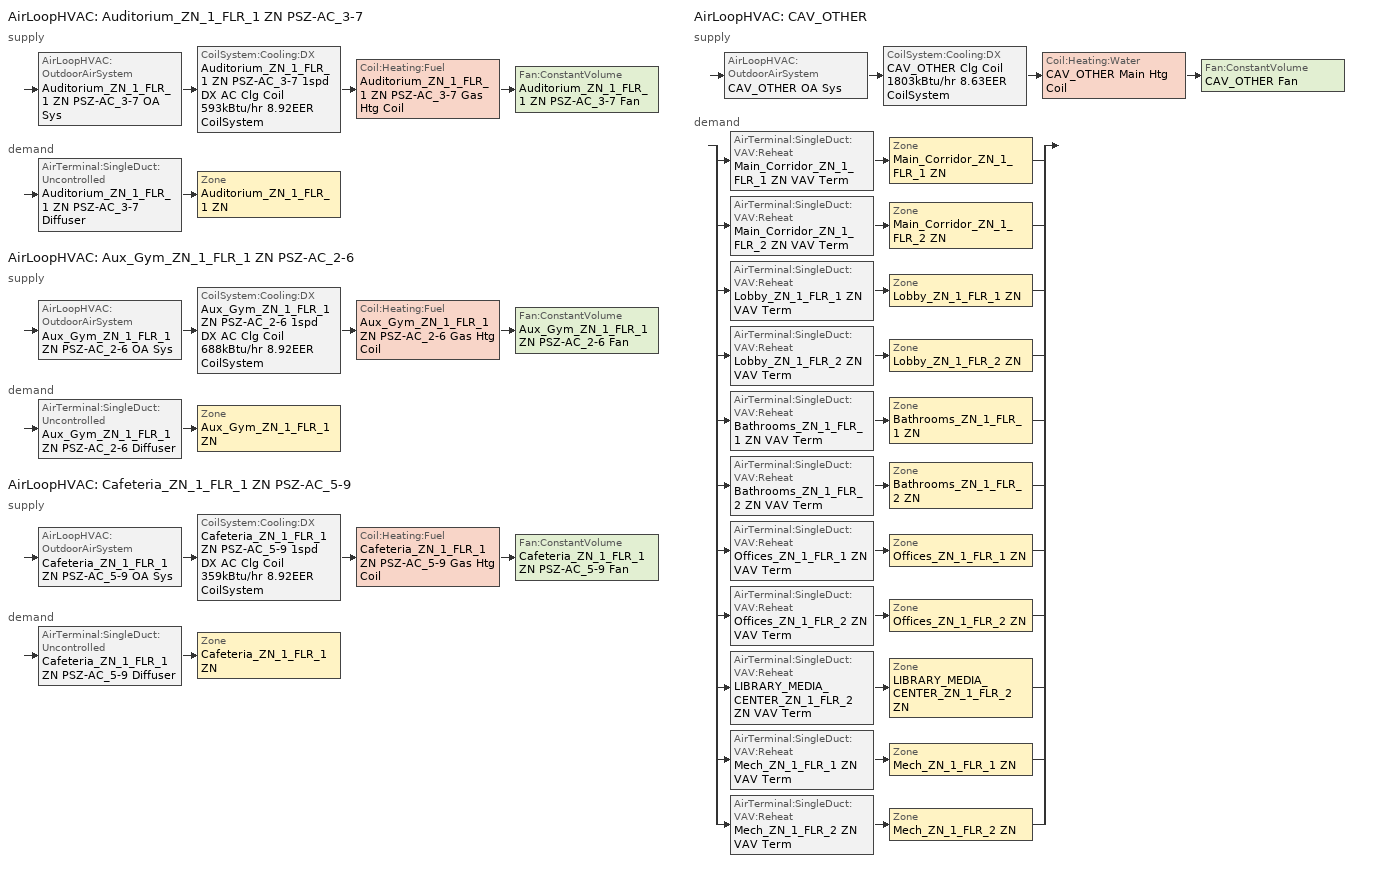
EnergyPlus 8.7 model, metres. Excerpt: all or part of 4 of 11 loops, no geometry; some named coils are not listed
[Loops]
AirLoopHVAC 'Auditorium_ZN_1_FLR_1 ZN PSZ-AC_3-7'
 supply: AirLoopHVAC:OutdoorAirSystem 'Auditorium_ZN_1_FLR_1 ZN PSZ-AC_3-7 OA Sys' > CoilSystem:Cooling:DX 'Auditorium_ZN_1_FLR_1 ZN PSZ-AC_3-7 1spd DX AC Clg Coil 593kBtu/hr 8.92EER CoilSystem' > Coil:Heating:Fuel 'Auditorium_ZN_1_FLR_1 ZN PSZ-AC_3-7 Gas Htg Coil' > Fan:ConstantVolume 'Auditorium_ZN_1_FLR_1 ZN PSZ-AC_3-7 Fan'
 demand: AirTerminal:SingleDuct:Uncontrolled 'Auditorium_ZN_1_FLR_1 ZN PSZ-AC_3-7 Diffuser' > Zone 'Auditorium_ZN_1_FLR_1 ZN'
AirLoopHVAC 'Aux_Gym_ZN_1_FLR_1 ZN PSZ-AC_2-6'
 supply: AirLoopHVAC:OutdoorAirSystem 'Aux_Gym_ZN_1_FLR_1 ZN PSZ-AC_2-6 OA Sys' > CoilSystem:Cooling:DX 'Aux_Gym_ZN_1_FLR_1 ZN PSZ-AC_2-6 1spd DX AC Clg Coil 688kBtu/hr 8.92EER CoilSystem' > Coil:Heating:Fuel 'Aux_Gym_ZN_1_FLR_1 ZN PSZ-AC_2-6 Gas Htg Coil' > Fan:ConstantVolume 'Aux_Gym_ZN_1_FLR_1 ZN PSZ-AC_2-6 Fan'
 demand: AirTerminal:SingleDuct:Uncontrolled 'Aux_Gym_ZN_1_FLR_1 ZN PSZ-AC_2-6 Diffuser' > Zone 'Aux_Gym_ZN_1_FLR_1 ZN'
AirLoopHVAC 'Cafeteria_ZN_1_FLR_1 ZN PSZ-AC_5-9'
 supply: AirLoopHVAC:OutdoorAirSystem 'Cafeteria_ZN_1_FLR_1 ZN PSZ-AC_5-9 OA Sys' > CoilSystem:Cooling:DX 'Cafeteria_ZN_1_FLR_1 ZN PSZ-AC_5-9 1spd DX AC Clg Coil 359kBtu/hr 8.92EER CoilSystem' > Coil:Heating:Fuel 'Cafeteria_ZN_1_FLR_1 ZN PSZ-AC_5-9 Gas Htg Coil' > Fan:ConstantVolume 'Cafeteria_ZN_1_FLR_1 ZN PSZ-AC_5-9 Fan'
 demand: AirTerminal:SingleDuct:Uncontrolled 'Cafeteria_ZN_1_FLR_1 ZN PSZ-AC_5-9 Diffuser' > Zone 'Cafeteria_ZN_1_FLR_1 ZN'
AirLoopHVAC 'CAV_OTHER'
 supply: AirLoopHVAC:OutdoorAirSystem 'CAV_OTHER OA Sys' > CoilSystem:Cooling:DX 'CAV_OTHER Clg Coil 1803kBtu/hr 8.63EER CoilSystem' > Coil:Heating:Water 'CAV_OTHER Main Htg Coil' > Fan:ConstantVolume 'CAV_OTHER Fan'
 demand: split
  | AirTerminal:SingleDuct:VAV:Reheat 'Main_Corridor_ZN_1_FLR_1 ZN VAV Term' > Zone 'Main_Corridor_ZN_1_FLR_1 ZN'
  | AirTerminal:SingleDuct:VAV:Reheat 'Main_Corridor_ZN_1_FLR_2 ZN VAV Term' > Zone 'Main_Corridor_ZN_1_FLR_2 ZN'
  | AirTerminal:SingleDuct:VAV:Reheat 'Lobby_ZN_1_FLR_1 ZN VAV Term' > Zone 'Lobby_ZN_1_FLR_1 ZN'
  | AirTerminal:SingleDuct:VAV:Reheat 'Lobby_ZN_1_FLR_2 ZN VAV Term' > Zone 'Lobby_ZN_1_FLR_2 ZN'
  | AirTerminal:SingleDuct:VAV:Reheat 'Bathrooms_ZN_1_FLR_1 ZN VAV Term' > Zone 'Bathrooms_ZN_1_FLR_1 ZN'
  | AirTerminal:SingleDuct:VAV:Reheat 'Bathrooms_ZN_1_FLR_2 ZN VAV Term' > Zone 'Bathrooms_ZN_1_FLR_2 ZN'
  | AirTerminal:SingleDuct:VAV:Reheat 'Offices_ZN_1_FLR_1 ZN VAV Term' > Zone 'Offices_ZN_1_FLR_1 ZN'
  | AirTerminal:SingleDuct:VAV:Reheat 'Offices_ZN_1_FLR_2 ZN VAV Term' > Zone 'Offices_ZN_1_FLR_2 ZN'
  | AirTerminal:SingleDuct:VAV:Reheat 'LIBRARY_MEDIA_CENTER_ZN_1_FLR_2 ZN VAV Term' > Zone 'LIBRARY_MEDIA_CENTER_ZN_1_FLR_2 ZN'
  | AirTerminal:SingleDuct:VAV:Reheat 'Mech_ZN_1_FLR_1 ZN VAV Term' > Zone 'Mech_ZN_1_FLR_1 ZN'
  | AirTerminal:SingleDuct:VAV:Reheat 'Mech_ZN_1_FLR_2 ZN VAV Term' > Zone 'Mech_ZN_1_FLR_2 ZN'
[ZoneControl:Thermostat] Control Object Type 1=ThermostatSetpoint:DualSetpoint
Name | Zone or ZoneList | Control Type Schedule | Control Name 1
Auditorium_ZN_1_FLR_1 ZN Thermostat | Auditorium_ZN_1_FLR_1 ZN | Auditorium_ZN_1_FLR_1 ZN Thermostat Schedule | SecondarySchool Auditorium Thermostat 1
Aux_Gym_ZN_1_FLR_1 ZN Thermostat | Aux_Gym_ZN_1_FLR_1 ZN | Aux_Gym_ZN_1_FLR_1 ZN Thermostat Schedule | SecondarySchool Gym - audience Thermostat 1
Bathrooms_ZN_1_FLR_1 ZN Thermostat | Bathrooms_ZN_1_FLR_1 ZN | Bathrooms_ZN_1_FLR_1 ZN Thermostat Schedule | SecondarySchool Restroom Thermostat 1
Bathrooms_ZN_1_FLR_2 ZN Thermostat | Bathrooms_ZN_1_FLR_2 ZN | Bathrooms_ZN_1_FLR_2 ZN Thermostat Schedule | SecondarySchool Restroom Thermostat 2
Cafeteria_ZN_1_FLR_1 ZN Thermostat | Cafeteria_ZN_1_FLR_1 ZN | Cafeteria_ZN_1_FLR_1 ZN Thermostat Schedule | SecondarySchool Cafeteria Thermostat 1
LIBRARY_MEDIA_CENTER_ZN_1_FLR_2 ZN Thermostat | LIBRARY_MEDIA_CENTER_ZN_1_FLR_2 ZN | LIBRARY_MEDIA_CENTER_ZN_1_FLR_2 ZN Thermostat Schedule | SecondarySchool Library Thermostat 1
Lobby_ZN_1_FLR_1 ZN Thermostat | Lobby_ZN_1_FLR_1 ZN | Lobby_ZN_1_FLR_1 ZN Thermostat Schedule | SecondarySchool Lobby Thermostat 2
Lobby_ZN_1_FLR_2 ZN Thermostat | Lobby_ZN_1_FLR_2 ZN | Lobby_ZN_1_FLR_2 ZN Thermostat Schedule | SecondarySchool Lobby Thermostat 1
Main_Corridor_ZN_1_FLR_1 ZN Thermostat | Main_Corridor_ZN_1_FLR_1 ZN | Main_Corridor_ZN_1_FLR_1 ZN Thermostat Schedule | SecondarySchool Corridor Thermostat 5
Main_Corridor_ZN_1_FLR_2 ZN Thermostat | Main_Corridor_ZN_1_FLR_2 ZN | Main_Corridor_ZN_1_FLR_2 ZN Thermostat Schedule | SecondarySchool Corridor Thermostat 8
Mech_ZN_1_FLR_1 ZN Thermostat | Mech_ZN_1_FLR_1 ZN | Mech_ZN_1_FLR_1 ZN Thermostat Schedule | SecondarySchool Mechanical Thermostat 2
Mech_ZN_1_FLR_2 ZN Thermostat | Mech_ZN_1_FLR_2 ZN | Mech_ZN_1_FLR_2 ZN Thermostat Schedule | SecondarySchool Mechanical Thermostat 1
Offices_ZN_1_FLR_1 ZN Thermostat | Offices_ZN_1_FLR_1 ZN | Offices_ZN_1_FLR_1 ZN Thermostat Schedule | SecondarySchool Office Thermostat 1
Offices_ZN_1_FLR_2 ZN Thermostat | Offices_ZN_1_FLR_2 ZN | Offices_ZN_1_FLR_2 ZN Thermostat Schedule | SecondarySchool Office Thermostat 2
[ThermostatSetpoint:DualSetpoint]
Name | Heating Setpoint Temperature Schedule | Cooling Setpoint Temperature Schedule
SecondarySchool Auditorium Thermostat 1; SecondarySchool Gym - audience Thermostat 1; SecondarySchool Cafeteria Thermostat 1; SecondarySchool Library Thermostat 1; SecondarySchool Lobby Thermostat 2; SecondarySchool Lobby Thermostat 1; SecondarySchool Office Thermostat 1; SecondarySchool Office Thermostat 2 | SecondarySchool HtgSetp | SecondarySchool ClgSetp
SecondarySchool Restroom Thermostat 1; SecondarySchool Restroom Thermostat 2; SecondarySchool Corridor Thermostat 5; SecondarySchool Corridor Thermostat 8; SecondarySchool Mechanical Thermostat 2; SecondarySchool Mechanical Thermostat 1 | SecondarySchool HtgSetp BathCorrMechKitchen | SecondarySchool ClgSetp BathCorrMechKitchen
[AirTerminal:SingleDuct:Uncontrolled] Availability Schedule=Always On Discrete; Maximum Air Flow Rate {m3/s}=AutoSize
Auditorium_ZN_1_FLR_1 ZN PSZ-AC_3-7 Diffuser; Aux_Gym_ZN_1_FLR_1 ZN PSZ-AC_2-6 Diffuser; Cafeteria_ZN_1_FLR_1 ZN PSZ-AC_5-9 Diffuser
[Zone equipment]
Auditorium_ZN_1_FLR_1 ZN: Auditorium_ZN_1_FLR_1 ZN PSZ-AC_3-7 Diffuser
Aux_Gym_ZN_1_FLR_1 ZN: Aux_Gym_ZN_1_FLR_1 ZN PSZ-AC_2-6 Diffuser
Bathrooms_ZN_1_FLR_1 ZN: Bathrooms_ZN_1_FLR_1 ZN VAV Term, Bathrooms_ZN_1_FLR_1 ZN Exhaust Fan
Bathrooms_ZN_1_FLR_2 ZN: Bathrooms_ZN_1_FLR_2 ZN VAV Term, Bathrooms_ZN_1_FLR_2 ZN Exhaust Fan
Cafeteria_ZN_1_FLR_1 ZN: Cafeteria_ZN_1_FLR_1 ZN PSZ-AC_5-9 Diffuser
LIBRARY_MEDIA_CENTER_ZN_1_FLR_2 ZN: LIBRARY_MEDIA_CENTER_ZN_1_FLR_2 ZN VAV Term
Lobby_ZN_1_FLR_1 ZN: Lobby_ZN_1_FLR_1 ZN VAV Term
Lobby_ZN_1_FLR_2 ZN: Lobby_ZN_1_FLR_2 ZN VAV Term
Main_Corridor_ZN_1_FLR_1 ZN: Main_Corridor_ZN_1_FLR_1 ZN VAV Term
Main_Corridor_ZN_1_FLR_2 ZN: Main_Corridor_ZN_1_FLR_2 ZN VAV Term
Mech_ZN_1_FLR_1 ZN: Mech_ZN_1_FLR_1 ZN VAV Term
Mech_ZN_1_FLR_2 ZN: Mech_ZN_1_FLR_2 ZN VAV Term
Offices_ZN_1_FLR_1 ZN: Offices_ZN_1_FLR_1 ZN VAV Term
Offices_ZN_1_FLR_2 ZN: Offices_ZN_1_FLR_2 ZN VAV Term
[Sizing:Zone] Zone Cooling Design Supply Air Temperature Input Method=SupplyAirTemperature; Zone Cooling Design Supply Air Temperature {C}=12.8; Zone Cooling Design Supply Air Temperature Difference {deltaC}=11.11; Zone Heating Design Supply Air Temperature Input Method=SupplyAirTemperature; Zone Heating Design Supply Air Temperature Difference {deltaC}=11.11; Zone Cooling Design Supply Air Humidity Ratio {kgWater/kgDryAir}=0.0085; Zone Heating Design Supply Air Humidity Ratio {kgWater/kgDryAir}=0.008; Cooling Design Air Flow Method=DesignDay; Cooling Design Air Flow Rate {m3/s}=0; Cooling Minimum Air Flow per Zone Floor Area {m3/s-m2}=0.000762; Cooling Minimum Air Flow {m3/s}=0; Cooling Minimum Air Flow Fraction=0; Heating Design Air Flow Method=DesignDay; Heating Design Air Flow Rate {m3/s}=0; Heating Maximum Air Flow per Zone Floor Area {m3/s-m2}=0.002032; Heating Maximum Air Flow {m3/s}=0.141576; Heating Maximum Air Flow Fraction=0.3; Account for Dedicated Outdoor Air System=No
Name | Zone Heating Design Supply Air Temperature {C} | Design Specification Outdoor Air Object | Design Specification Zone Air Distribution Object
Auditorium_ZN_1_FLR_1 ZN | 40 | SecondarySchool Auditorium Ventilation (20.34009108 ft3/min-person | Auditorium_ZN_1_FLR_1 ZN Design Spec Zone Air Dist
Aux_Gym_ZN_1_FLR_1 ZN | 40 | SecondarySchool Gym - audience Ventilation (20.34009108 ft3/min-person | Aux_Gym_ZN_1_FLR_1 ZN Design Spec Zone Air Dist
Bathrooms_ZN_1_FLR_1 ZN | 50 | SecondarySchool Restroom Ventilation (20.34009108 ft3/min-person | Bathrooms_ZN_1_FLR_1 ZN Design Spec Zone Air Dist
Bathrooms_ZN_1_FLR_2 ZN | 50 | SecondarySchool Restroom Ventilation (20.34009108 ft3/min-person | Bathrooms_ZN_1_FLR_2 ZN Design Spec Zone Air Dist
Cafeteria_ZN_1_FLR_1 ZN | 40 | SecondarySchool Cafeteria Ventilation (20.34009108 ft3/min-person | Cafeteria_ZN_1_FLR_1 ZN Design Spec Zone Air Dist
LIBRARY_MEDIA_CENTER_ZN_1_FLR_2 ZN | 50 | SecondarySchool Library Ventilation (20.34009108 ft3/min-person | LIBRARY_MEDIA_CENTER_ZN_1_FLR_2 ZN Design Spec Zone Air Dist
Lobby_ZN_1_FLR_1 ZN | 50 | SecondarySchool Lobby Ventilation (20.34009108 ft3/min-person | Lobby_ZN_1_FLR_1 ZN Design Spec Zone Air Dist
Lobby_ZN_1_FLR_2 ZN | 50 | SecondarySchool Lobby Ventilation (20.34009108 ft3/min-person | Lobby_ZN_1_FLR_2 ZN Design Spec Zone Air Dist
Main_Corridor_ZN_1_FLR_1 ZN | 50 | SecondarySchool Corridor Ventilation (20.34009108 ft3/min-person | Main_Corridor_ZN_1_FLR_1 ZN Design Spec Zone Air Dist
Main_Corridor_ZN_1_FLR_2 ZN | 50 | SecondarySchool Corridor Ventilation (20.34009108 ft3/min-person | Main_Corridor_ZN_1_FLR_2 ZN Design Spec Zone Air Dist
Mech_ZN_1_FLR_1 ZN | 50 | SecondarySchool Mechanical Ventilation (20.34009108 ft3/min-person | Mech_ZN_1_FLR_1 ZN Design Spec Zone Air Dist
Mech_ZN_1_FLR_2 ZN | 50 | SecondarySchool Mechanical Ventilation (20.34009108 ft3/min-person | Mech_ZN_1_FLR_2 ZN Design Spec Zone Air Dist
Offices_ZN_1_FLR_1 ZN | 50 | SecondarySchool Office Ventilation (20.34009108 ft3/min-person | Offices_ZN_1_FLR_1 ZN Design Spec Zone Air Dist
Offices_ZN_1_FLR_2 ZN | 50 | SecondarySchool Office Ventilation (20.34009108 ft3/min-person | Offices_ZN_1_FLR_2 ZN Design Spec Zone Air Dist
[DesignSpecification:ZoneAirDistribution] Zone Air Distribution Effectiveness in Cooling Mode=1; Zone Air Distribution Effectiveness in Heating Mode=1
Auditorium_ZN_1_FLR_1 ZN Design Spec Zone Air Dist; Aux_Gym_ZN_1_FLR_1 ZN Design Spec Zone Air Dist; Bathrooms_ZN_1_FLR_1 ZN Design Spec Zone Air Dist; Bathrooms_ZN_1_FLR_2 ZN Design Spec Zone Air Dist; Cafeteria_ZN_1_FLR_1 ZN Design Spec Zone Air Dist; LIBRARY_MEDIA_CENTER_ZN_1_FLR_2 ZN Design Spec Zone Air Dist; Lobby_ZN_1_FLR_1 ZN Design Spec Zone Air Dist; Lobby_ZN_1_FLR_2 ZN Design Spec Zone Air Dist; Main_Corridor_ZN_1_FLR_1 ZN Design Spec Zone Air Dist; Main_Corridor_ZN_1_FLR_2 ZN Design Spec Zone Air Dist; Mech_ZN_1_FLR_1 ZN Design Spec Zone Air Dist; Mech_ZN_1_FLR_2 ZN Design Spec Zone Air Dist; Offices_ZN_1_FLR_1 ZN Design Spec Zone Air Dist; Offices_ZN_1_FLR_2 ZN Design Spec Zone Air Dist
[Controller:MechanicalVentilation] Availability Schedule=Always On Discrete; Demand Controlled Ventilation=No; System Outdoor Air Method=ZoneSum
Controller Mechanical Ventilation 3: Zone Name 1=Auditorium_ZN_1_FLR_1 ZN; Design Specification Outdoor Air Object Name 1=SecondarySchool Auditorium Ventilation (20.34009108 ft3/min-person; Design Specification Zone Air Distribution Object Name 1=Auditorium_ZN_1_FLR_1 ZN Design Spec Zone Air Dist
Controller Mechanical Ventilation 2: Zone Name 1=Aux_Gym_ZN_1_FLR_1 ZN; Design Specification Outdoor Air Object Name 1=SecondarySchool Gym - audience Ventilation (20.34009108 ft3/min-person; Design Specification Zone Air Distribution Object Name 1=Aux_Gym_ZN_1_FLR_1 ZN Design Spec Zone Air Dist
CAV_OTHER Vent Controller: Zone Name 1=Bathrooms_ZN_1_FLR_1 ZN; Design Specification Outdoor Air Object Name 1=SecondarySchool Restroom Ventilation (20.34009108 ft3/min-person; Design Specification Zone Air Distribution Object Name 1=Bathrooms_ZN_1_FLR_1 ZN Design Spec Zone Air Dist; Zone Name 2=Bathrooms_ZN_1_FLR_2 ZN; Design Specification Outdoor Air Object Name 2=SecondarySchool Restroom Ventilation (20.34009108 ft3/min-person; Design Specification Zone Air Distribution Object Name 2=Bathrooms_ZN_1_FLR_2 ZN Design Spec Zone Air Dist; Zone Name 3=LIBRARY_MEDIA_CENTER_ZN_1_FLR_2 ZN; Design Specification Outdoor Air Object Name 3=SecondarySchool Library Ventilation (20.34009108 ft3/min-person; Design Specification Zone Air Distribution Object Name 3=LIBRARY_MEDIA_CENTER_ZN_1_FLR_2 ZN Design Spec Zone Air Dist; Zone Name 4=Lobby_ZN_1_FLR_1 ZN; Design Specification Outdoor Air Object Name 4=SecondarySchool Lobby Ventilation (20.34009108 ft3/min-person; Design Specification Zone Air Distribution Object Name 4=Lobby_ZN_1_FLR_1 ZN Design Spec Zone Air Dist; Zone Name 5=Lobby_ZN_1_FLR_2 ZN; Design Specification Outdoor Air Object Name 5=SecondarySchool Lobby Ventilation (20.34009108 ft3/min-person; Design Specification Zone Air Distribution Object Name 5=Lobby_ZN_1_FLR_2 ZN Design Spec Zone Air Dist; Zone Name 6=Main_Corridor_ZN_1_FLR_1 ZN; Design Specification Outdoor Air Object Name 6=SecondarySchool Corridor Ventilation (20.34009108 ft3/min-person; Design Specification Zone Air Distribution Object Name 6=Main_Corridor_ZN_1_FLR_1 ZN Design Spec Zone Air Dist; Zone Name 7=Main_Corridor_ZN_1_FLR_2 ZN; Design Specification Outdoor Air Object Name 7=SecondarySchool Corridor Ventilation (20.34009108 ft3/min-person; Design Specification Zone Air Distribution Object Name 7=Main_Corridor_ZN_1_FLR_2 ZN Design Spec Zone Air Dist; Zone Name 8=Mech_ZN_1_FLR_1 ZN; Design Specification Outdoor Air Object Name 8=SecondarySchool Mechanical Ventilation (20.34009108 ft3/min-person; Design Specification Zone Air Distribution Object Name 8=Mech_ZN_1_FLR_1 ZN Design Spec Zone Air Dist; Zone Name 9=Mech_ZN_1_FLR_2 ZN; Design Specification Outdoor Air Object Name 9=SecondarySchool Mechanical Ventilation (20.34009108 ft3/min-person; Design Specification Zone Air Distribution Object Name 9=Mech_ZN_1_FLR_2 ZN Design Spec Zone Air Dist; Zone Name 10=Offices_ZN_1_FLR_1 ZN; Design Specification Outdoor Air Object Name 10=SecondarySchool Office Ventilation (20.34009108 ft3/min-person; Design Specification Zone Air Distribution Object Name 10=Offices_ZN_1_FLR_1 ZN Design Spec Zone Air Dist; Zone Name 11=Offices_ZN_1_FLR_2 ZN; Design Specification Outdoor Air Object Name 11=SecondarySchool Office Ventilation (20.34009108 ft3/min-person; Design Specification Zone Air Distribution Object Name 11=Offices_ZN_1_FLR_2 ZN Design Spec Zone Air Dist
Controller Mechanical Ventilation 5: Zone Name 1=Cafeteria_ZN_1_FLR_1 ZN; Design Specification Outdoor Air Object Name 1=SecondarySchool Cafeteria Ventilation (20.34009108 ft3/min-person; Design Specification Zone Air Distribution Object Name 1=Cafeteria_ZN_1_FLR_1 ZN Design Spec Zone Air Dist
[DesignSpecification:OutdoorAir] Outdoor Air Method=Sum; Outdoor Air Flow per Person {m3/s-person}=0.00959945; Outdoor Air Flow per Zone {m3/s}=0; Outdoor Air Flow Air Changes per Hour {1/hr}=0
Name | Outdoor Air Flow per Zone Floor Area {m3/s-m2}
SecondarySchool Auditorium Ventilation (20.34009108 ft3/min-person; SecondarySchool Gym - audience Ventilation (20.34009108 ft3/min-person; SecondarySchool Cafeteria Ventilation (20.34009108 ft3/min-person; SecondarySchool Library Ventilation (20.34009108 ft3/min-person; SecondarySchool Office Ventilation (20.34009108 ft3/min-person | 0
SecondarySchool Restroom Ventilation (20.34009108 ft3/min-person | 0.0048768
SecondarySchool Corridor Ventilation (20.34009108 ft3/min-person; SecondarySchool Lobby Ventilation (20.34009108 ft3/min-person | 0.000508
SecondarySchool Mechanical Ventilation (20.34009108 ft3/min-person | 0.000254
[AirTerminal:SingleDuct:VAV:Reheat] Availability Schedule=Always On Discrete; Maximum Air Flow Rate {m3/s}=Autosize; Zone Minimum Air Flow Input Method=Constant; Constant Minimum Air Flow Fraction=0.3; Fixed Minimum Air Flow Rate {m3/s}=0; Maximum Hot Water or Steam Flow Rate {m3/s}=Autosize; Minimum Hot Water or Steam Flow Rate {m3/s}=0; Convergence Tolerance=0.001; Damper Heating Action=Normal; Maximum Flow per Zone Floor Area During Reheat {m3/s-m2}=0; Maximum Flow Fraction During Reheat=0.5; Maximum Reheat Air Temperature {C}=50
Name | Reheat Coil
Bathrooms_ZN_1_FLR_1 ZN VAV Term | Bathrooms_ZN_1_FLR_1 ZN Rht Coil
Bathrooms_ZN_1_FLR_2 ZN VAV Term | Bathrooms_ZN_1_FLR_2 ZN Rht Coil
LIBRARY_MEDIA_CENTER_ZN_1_FLR_2 ZN VAV Term | LIBRARY_MEDIA_CENTER_ZN_1_FLR_2 ZN Rht Coil
Lobby_ZN_1_FLR_1 ZN VAV Term | Lobby_ZN_1_FLR_1 ZN Rht Coil
Lobby_ZN_1_FLR_2 ZN VAV Term | Lobby_ZN_1_FLR_2 ZN Rht Coil
Main_Corridor_ZN_1_FLR_1 ZN VAV Term | Main_Corridor_ZN_1_FLR_1 ZN Rht Coil
Main_Corridor_ZN_1_FLR_2 ZN VAV Term | Main_Corridor_ZN_1_FLR_2 ZN Rht Coil
Mech_ZN_1_FLR_1 ZN VAV Term | Mech_ZN_1_FLR_1 ZN Rht Coil
Mech_ZN_1_FLR_2 ZN VAV Term | Mech_ZN_1_FLR_2 ZN Rht Coil
Offices_ZN_1_FLR_1 ZN VAV Term | Offices_ZN_1_FLR_1 ZN Rht Coil
Offices_ZN_1_FLR_2 ZN VAV Term | Offices_ZN_1_FLR_2 ZN Rht Coil
[Coil:Heating:Water]
CAV_OTHER Main Htg Coil: Availability Schedule=Always On Discrete; U-Factor Times Area Value {W/K}=Autosize; Maximum Water Flow Rate {m3/s}=Autosize; Performance Input Method=UFactorTimesAreaAndDesignWaterFlowRate; Rated Capacity {W}=Autosize; Rated Inlet Water Temperature {C}=67; Rated Inlet Air Temperature {C}=7; Rated Outlet Water Temperature {C}=55.8889; Rated Outlet Air Temperature {C}=16.7; Rated Ratio for Air and Water Convection=0.5
[Fan:ZoneExhaust] Availability Schedule=SchoolSecondary Hours_of_operation; Fan Total Efficiency=0.0660786; Pressure Rise {Pa}=124.544; Maximum Flow Rate {m3/s}=0.283168; System Availability Manager Coupling Mode=Decoupled
Bathrooms_ZN_1_FLR_1 ZN Exhaust Fan; Bathrooms_ZN_1_FLR_2 ZN Exhaust Fan
[AirLoopHVAC] Design Supply Air Flow Rate {m3/s}=AutoSize
Auditorium_ZN_1_FLR_1 ZN PSZ-AC_3-7; Aux_Gym_ZN_1_FLR_1 ZN PSZ-AC_2-6; Cafeteria_ZN_1_FLR_1 ZN PSZ-AC_5-9; CAV_OTHER
[Sizing:System] Type of Load to Size On=Sensible; Design Outdoor Air Flow Rate {m3/s}=Autosize; Central Heating Maximum System Air Flow Ratio=1; Preheat Design Temperature {C}=7; Preheat Design Humidity Ratio {kgWater/kgDryAir}=0.008; Precool Design Temperature {C}=12.8; Precool Design Humidity Ratio {kgWater/kgDryAir}=0.008; Central Cooling Design Supply Air Temperature {C}=12.8; Type of Zone Sum to Use=Coincident; 100% Outdoor Air in Cooling=No; 100% Outdoor Air in Heating=No; Central Cooling Design Supply Air Humidity Ratio {kgWater/kgDryAir}=0.0085; Central Heating Design Supply Air Humidity Ratio {kgWater/kgDryAir}=0.008; Cooling Supply Air Flow Rate Method=DesignDay; Cooling Supply Air Flow Rate {m3/s}=0; Cooling Supply Air Flow Rate Per Floor Area {m3/s-m2}=0.00996765; Cooling Fraction of Autosized Cooling Supply Air Flow Rate=1; Cooling Supply Air Flow Rate Per Unit Cooling Capacity {m3/s-W}=3.94755e-05; Heating Supply Air Flow Rate Method=DesignDay; Heating Supply Air Flow Rate {m3/s}=0; Heating Supply Air Flow Rate Per Floor Area {m3/s-m2}=0.00996765; Heating Fraction of Autosized Heating Supply Air Flow Rate=1; Heating Fraction of Autosized Cooling Supply Air Flow Rate=1; Heating Supply Air Flow Rate Per Unit Heating Capacity {m3/s-W}=3.15882e-05; System Outdoor Air Method=ZoneSum; Zone Maximum Outdoor Air Fraction=1; Cooling Design Capacity Method=CoolingDesignCapacity; Cooling Design Capacity {W}=Autosize; Cooling Design Capacity Per Floor Area {W/m2}=234.7; Fraction of Autosized Cooling Design Capacity=1; Heating Design Capacity Method=HeatingDesignCapacity; Heating Design Capacity {W}=Autosize; Heating Design Capacity Per Floor Area {W/m2}=157; Fraction of Autosized Heating Design Capacity=1; Central Cooling Capacity Control Method=OnOff
Name | Central Heating Design Supply Air Temperature {C}
Auditorium_ZN_1_FLR_1 ZN PSZ-AC_3-7; Aux_Gym_ZN_1_FLR_1 ZN PSZ-AC_2-6; Cafeteria_ZN_1_FLR_1 ZN PSZ-AC_5-9 | 40
CAV_OTHER | 16.7
[Controller:OutdoorAir] Minimum Outdoor Air Flow Rate {m3/s}=0; Maximum Outdoor Air Flow Rate {m3/s}=Autosize; Economizer Control Type=NoEconomizer; Economizer Control Action Type=ModulateFlow; Economizer Maximum Limit Dry-Bulb Temperature {C}=28; Economizer Maximum Limit Enthalpy {J/kg}=64000; Economizer Minimum Limit Dry-Bulb Temperature {C}=-100; Lockout Type=LockoutWithCompressor; Minimum Limit Type=FixedMinimum; Minimum Outdoor Air Schedule=Always On Discrete; High Humidity Control=No; Control High Indoor Humidity Based on Outdoor Humidity Ratio=Yes; Heat Recovery Bypass Control Type=BypassWhenOAFlowGreaterThanMinimum
Name | Mechanical Ventilation Controller | Minimum Fraction of Outdoor Air Schedule
Auditorium_ZN_1_FLR_1 ZN PSZ-AC_3-7 OA Sys Controller | Controller Mechanical Ventilation 3
Aux_Gym_ZN_1_FLR_1 ZN PSZ-AC_2-6 OA Sys Controller | Controller Mechanical Ventilation 2
Cafeteria_ZN_1_FLR_1 ZN PSZ-AC_5-9 OA Sys Controller | Controller Mechanical Ventilation 5
CAV_OTHER OA Controller | CAV_OTHER Vent Controller | SecondarySchool VAV OA Damper
[SetpointManager:MixedAir] Control Variable=Temperature
Node 341 OS Default SPM; Node 340 OS Default SPM; Node 339 OS Default SPM; Node 330 OS Default SPM; Node 329 OS Default SPM; Node 328 OS Default SPM; Node 363 OS Default SPM; Node 362 OS Default SPM; Node 361 OS Default SPM; Node 255 OS Default SPM; Node 252 OS Default SPM; Node 249 OS Default SPM
[CoilSystem:Cooling:DX] Availability Schedule=Always On Discrete
Name | Cooling Coil
Auditorium_ZN_1_FLR_1 ZN PSZ-AC_3-7 1spd DX AC Clg Coil 593kBtu/hr 8.92EER CoilSystem | Auditorium_ZN_1_FLR_1 ZN PSZ-AC_3-7 1spd DX AC Clg Coil 593kBtu/hr 8.92EER
Aux_Gym_ZN_1_FLR_1 ZN PSZ-AC_2-6 1spd DX AC Clg Coil 688kBtu/hr 8.92EER CoilSystem | Aux_Gym_ZN_1_FLR_1 ZN PSZ-AC_2-6 1spd DX AC Clg Coil 688kBtu/hr 8.92EER
Cafeteria_ZN_1_FLR_1 ZN PSZ-AC_5-9 1spd DX AC Clg Coil 359kBtu/hr 8.92EER CoilSystem | Cafeteria_ZN_1_FLR_1 ZN PSZ-AC_5-9 1spd DX AC Clg Coil 359kBtu/hr 8.92EER
CAV_OTHER Clg Coil 1803kBtu/hr 8.63EER CoilSystem | CAV_OTHER Clg Coil 1803kBtu/hr 8.63EER
[Coil:Cooling:DX:SingleSpeed] Availability Schedule=Always On Discrete; Gross Rated Total Cooling Capacity {W}=Autosize; Gross Rated Sensible Heat Ratio=Autosize; Rated Air Flow Rate {m3/s}=Autosize; Rated Evaporator Fan Power Per Volume Flow Rate {W/(m3/s)}=773.3; Condenser Type=AirCooled; Evaporative Condenser Effectiveness=0; Crankcase Heater Capacity {W}=0; Maximum Outdoor Dry-Bulb Temperature for Crankcase Heater Operation {C}=0; Basin Heater Capacity {W/K}=0; Basin Heater Setpoint Temperature {C}=10
Name | Gross Rated Cooling COP {W/W} | Total Cooling Capacity Function of Temperature Curve | Total Cooling Capacity Function of Flow Fraction Curve | Energy Input Ratio Function of Temperature Curve | Energy Input Ratio Function of Flow Fraction Curve | Part Load Fraction Correlation Curve
Auditorium_ZN_1_FLR_1 ZN PSZ-AC_3-7 1spd DX AC Clg Coil 593kBtu/hr 8.92EER | 3.42957 | DOE Ref DX Clg Coil Cool-Cap-fT 8 | DOE Ref DX Clg Coil Cool-CAP-fFlow 4 | DOE Ref DX Clg Coil Cool-EIR-fT 8 | DOE Ref DX Clg Coil Cool-EIR-fFlow 4 | DOE Ref DX Clg Coil Cool-PLF-fPLR 4
Aux_Gym_ZN_1_FLR_1 ZN PSZ-AC_2-6 1spd DX AC Clg Coil 688kBtu/hr 8.92EER | 3.49633 | DOE Ref DX Clg Coil Cool-Cap-fT 9 | DOE Ref DX Clg Coil Cool-CAP-fFlow 5 | DOE Ref DX Clg Coil Cool-EIR-fT 9 | DOE Ref DX Clg Coil Cool-EIR-fFlow 5 | DOE Ref DX Clg Coil Cool-PLF-fPLR 5
Cafeteria_ZN_1_FLR_1 ZN PSZ-AC_5-9 1spd DX AC Clg Coil 359kBtu/hr 8.92EER | 3.26606 | DOE Ref DX Clg Coil Cool-Cap-fT 10 | DOE Ref DX Clg Coil Cool-CAP-fFlow 6 | DOE Ref DX Clg Coil Cool-EIR-fT 10 | DOE Ref DX Clg Coil Cool-EIR-fFlow 6 | DOE Ref DX Clg Coil Cool-PLF-fPLR 6
[Coil:Heating:Fuel] Availability Schedule=Always On Discrete; Fuel Type=NaturalGas; Burner Efficiency=0.78; Nominal Capacity {W}=AutoSize; Parasitic Electric Load {W}=0; Parasitic Fuel Load {W}=0
Auditorium_ZN_1_FLR_1 ZN PSZ-AC_3-7 Gas Htg Coil; Aux_Gym_ZN_1_FLR_1 ZN PSZ-AC_2-6 Gas Htg Coil; Cafeteria_ZN_1_FLR_1 ZN PSZ-AC_5-9 Gas Htg Coil
[Fan:ConstantVolume] Maximum Flow Rate {m3/s}=AutoSize; Motor In Airstream Fraction=1
Name | Availability Schedule | Fan Total Efficiency | Pressure Rise {Pa} | Motor Efficiency
Auditorium_ZN_1_FLR_1 ZN PSZ-AC_3-7 Fan; Aux_Gym_ZN_1_FLR_1 ZN PSZ-AC_2-6 Fan | SecondarySchool PSZ-AC Operation | 0.5915 | 1110.94 | 0.91
Cafeteria_ZN_1_FLR_1 ZN PSZ-AC_5-9 Fan | SecondarySchool PSZ-AC Operation | 0.58175 | 1110.94 | 0.895
CAV_OTHER Fan | SecondarySchool VAV Operation | 0.6045 | 1018.77 | 0.93
[SetpointManager:SingleZone:Reheat] Control Variable=Temperature; Minimum Supply Air Temperature {C}=10; Maximum Supply Air Temperature {C}=50
Name | Control Zone
Setpoint Manager Single Zone Reheat 3 | Auditorium_ZN_1_FLR_1 ZN
Setpoint Manager Single Zone Reheat 2 | Aux_Gym_ZN_1_FLR_1 ZN
Setpoint Manager Single Zone Reheat 5 | Cafeteria_ZN_1_FLR_1 ZN
[Controller:WaterCoil]
CAV_OTHER Main Htg Coil Controller: Control Variable=Temperature; Action=Normal; Actuator Variable=Flow; Controller Convergence Tolerance {deltaC}=0.0001; Maximum Actuated Flow {m3/s}=Autosize; Minimum Actuated Flow {m3/s}=0
[Coil:Cooling:DX:TwoSpeed]
CAV_OTHER Clg Coil 1803kBtu/hr 8.63EER: Availability Schedule=Always On Discrete; High Speed Gross Rated Total Cooling Capacity {W}=Autosize; High Speed Rated Sensible Heat Ratio=Autosize; High Speed Gross Rated Cooling COP {W/W}=4.13667; High Speed Rated Air Flow Rate {m3/s}=Autosize; Total Cooling Capacity Function of Temperature Curve=DOE Ref DX Clg Coil Cool-Cap-fT; Total Cooling Capacity Function of Flow Fraction Curve=DOE Ref DX Clg Coil Cool-CAP-fFlow; Energy Input Ratio Function of Temperature Curve=DOE Ref DX Clg Coil Cool-EIR-fT; Energy Input Ratio Function of Flow Fraction Curve=DOE Ref DX Clg Coil Cool-EIR-fFlow; Part Load Fraction Correlation Curve=DOE Ref DX Clg Coil Cool-PLF-fPLR; Low Speed Gross Rated Total Cooling Capacity {W}=Autosize; Low Speed Gross Rated Sensible Heat Ratio=0.69; Low Speed Gross Rated Cooling COP {W/W}=4.13667; Low Speed Rated Air Flow Rate {m3/s}=Autosize; Low Speed Total Cooling Capacity Function of Temperature Curve=DOE Ref DX Clg Coil Cool-Cap-fT 1; Low Speed Energy Input Ratio Function of Temperature Curve=DOE Ref DX Clg Coil Cool-EIR-fT 1; Condenser Type=AirCooled; High Speed Evaporative Condenser Effectiveness=0; Low Speed Evaporative Condenser Effectiveness=0; Basin Heater Capacity {W/K}=10; Basin Heater Setpoint Temperature {C}=2
[SetpointManager:Scheduled]
CAV_OTHER supply air setpoint manager: Control Variable=Temperature; Schedule=Supply Air Temp - 55.04F 3
[Schedule:Compact]
Auditorium_ZN_1_FLR_1 ZN Thermostat Schedule; Aux_Gym_ZN_1_FLR_1 ZN Thermostat Schedule; Bathrooms_ZN_1_FLR_1 ZN Thermostat Schedule; Bathrooms_ZN_1_FLR_2 ZN Thermostat Schedule; Cafeteria_ZN_1_FLR_1 ZN Thermostat Schedule; LIBRARY_MEDIA_CENTER_ZN_1_FLR_2 ZN Thermostat Schedule; Lobby_ZN_1_FLR_1 ZN Thermostat Schedule; Lobby_ZN_1_FLR_2 ZN Thermostat Schedule; Main_Corridor_ZN_1_FLR_1 ZN Thermostat Schedule; Main_Corridor_ZN_1_FLR_2 ZN Thermostat Schedule; Mech_ZN_1_FLR_1 ZN Thermostat Schedule; Mech_ZN_1_FLR_2 ZN Thermostat Schedule; Offices_ZN_1_FLR_1 ZN Thermostat Schedule; Offices_ZN_1_FLR_2 ZN Thermostat Schedule: Through: 12/31, For: AllDays, Until: 24:00, 4
[Schedule:Day:Interval]
Schedule Day 69; Schedule Day 71: No, 24:00, 16
SecondarySchool HtgSetp Default; SecondarySchool HtgSetp BathCorrMechKitchen Default: No, 07:00, 16.0446, 22:00, 21.0585, 24:00, 16.0446
Schedule Day 70; Schedule Day 72: No, 08:00, 16, 13:00, 21, 24:00, 16
SecondarySchool HtgSetp Summer Design Day; SecondarySchool HtgSetp BathCorrMechKitchen Summer Design Day: No, 24:00, 16.0446
SecondarySchool HtgSetp Winter Design Day; SecondarySchool HtgSetp BathCorrMechKitchen Winter Design Day: No, 24:00, 21.0585
Schedule Day 73; Schedule Day 75: No, 24:00, 27
SecondarySchool ClgSetp Default; SecondarySchool ClgSetp BathCorrMechKitchen Default: No, 07:00, 26.8537, 22:00, 23.87, 24:00, 26.8537
Schedule Day 74; Schedule Day 76: No, 08:00, 27, 13:00, 24, 24:00, 27
SecondarySchool ClgSetp Summer Design Day; SecondarySchool ClgSetp BathCorrMechKitchen Summer Design Day: No, 24:00, 23.87
SecondarySchool ClgSetp Winter Design Day; SecondarySchool ClgSetp BathCorrMechKitchen Winter Design Day: No, 24:00, 26.8537
SchoolSecondary Hours_of_operation Default; Schedule Day 66; Schedule Day 67; SecondarySchool VAV Operation Sun Day: No, 24:00, 0
SchoolSecondary Hours_of_operation WntrDsn|SmrDsn|Wkdy Day; SchoolSecondary Hours_of_operation Summer Design Day; SchoolSecondary Hours_of_operation Winter Design Day: No, 07:00, 0, 21:00, 1, 24:00, 0
SecondarySchool PSZ-AC Operation Default; SecondarySchool PSZ-AC Operation Summer Design Day; SecondarySchool VAV OA Damper Default; SecondarySchool VAV OA Damper Summer Design Day; SecondarySchool VAV Operation Default; SecondarySchool VAV Operation Summer Design Day: No, 07:00, 0, 22:00, 1, 24:00, 0
SecondarySchool PSZ-AC Operation Sat|Sun Day; SecondarySchool PSZ-AC Operation Winter Design Day; SecondarySchool VAV OA Damper Sat|Sun|WntrDsn Day; SecondarySchool VAV OA Damper Winter Design Day; SecondarySchool VAV Operation Sat|WntrDsn Day; SecondarySchool VAV Operation Winter Design Day: No, 08:00, 0, 13:00, 1, 24:00, 0
Supply Air Temp - 55.04F Default 3: No, 24:00, 12.8
[Schedule:Week:Daily]
Schedule:Week:Daily {1d279949-2843-4275-80a4-03af0f22e0df}: Schedule Day 69, SecondarySchool HtgSetp Default, SecondarySchool HtgSetp Default, SecondarySchool HtgSetp Default, SecondarySchool HtgSetp Default, SecondarySchool HtgSetp Default, Schedule Day 70, SecondarySchool HtgSetp Default, SecondarySchool HtgSetp Summer Design Day, SecondarySchool HtgSetp Winter Design Day, SecondarySchool HtgSetp Default, SecondarySchool HtgSetp Default
Schedule:Week:Daily {9d17b416-db51-425e-b9f3-1781eccedcfc}: Schedule Day 73, SecondarySchool ClgSetp Default, SecondarySchool ClgSetp Default, SecondarySchool ClgSetp Default, SecondarySchool ClgSetp Default, SecondarySchool ClgSetp Default, Schedule Day 74, SecondarySchool ClgSetp Default, SecondarySchool ClgSetp Summer Design Day, SecondarySchool ClgSetp Winter Design Day, SecondarySchool ClgSetp Default, SecondarySchool ClgSetp Default
Schedule:Week:Daily {9e25b033-6bdd-4449-b72e-fc536ff700b0}: Schedule Day 71, SecondarySchool HtgSetp BathCorrMechKitchen Default, SecondarySchool HtgSetp BathCorrMechKitchen Default, SecondarySchool HtgSetp BathCorrMechKitchen Default, SecondarySchool HtgSetp BathCorrMechKitchen Default, SecondarySchool HtgSetp BathCorrMechKitchen Default, Schedule Day 72, SecondarySchool HtgSetp BathCorrMechKitchen Default, SecondarySchool HtgSetp BathCorrMechKitchen Summer Design Day, SecondarySchool HtgSetp BathCorrMechKitchen Winter Design Day, SecondarySchool HtgSetp BathCorrMechKitchen Default, SecondarySchool HtgSetp BathCorrMechKitchen Default
Schedule:Week:Daily {8d67d698-132f-4a3b-8ee9-aa2d439db6a5}: Schedule Day 75, SecondarySchool ClgSetp BathCorrMechKitchen Default, SecondarySchool ClgSetp BathCorrMechKitchen Default, SecondarySchool ClgSetp BathCorrMechKitchen Default, SecondarySchool ClgSetp BathCorrMechKitchen Default, SecondarySchool ClgSetp BathCorrMechKitchen Default, Schedule Day 76, SecondarySchool ClgSetp BathCorrMechKitchen Default, SecondarySchool ClgSetp BathCorrMechKitchen Summer Design Day, SecondarySchool ClgSetp BathCorrMechKitchen Winter Design Day, SecondarySchool ClgSetp BathCorrMechKitchen Default, SecondarySchool ClgSetp BathCorrMechKitchen Default
Schedule:Week:Daily {ada65f70-5e95-40b2-aa77-d52bca08bcef}: SchoolSecondary Hours_of_operation Default, SchoolSecondary Hours_of_operation WntrDsn|SmrDsn|Wkdy Day, SchoolSecondary Hours_of_operation WntrDsn|SmrDsn|Wkdy Day, SchoolSecondary Hours_of_operation WntrDsn|SmrDsn|Wkdy Day, SchoolSecondary Hours_of_operation WntrDsn|SmrDsn|Wkdy Day, SchoolSecondary Hours_of_operation WntrDsn|SmrDsn|Wkdy Day, SchoolSecondary Hours_of_operation Default, SchoolSecondary Hours_of_operation Default, SchoolSecondary Hours_of_operation Summer Design Day, SchoolSecondary Hours_of_operation Winter Design Day, SchoolSecondary Hours_of_operation Default, SchoolSecondary Hours_of_operation Default
Schedule:Week:Daily {56c4ab9e-8371-4c06-bd27-eb80bfa3bfc8}: Schedule Day 67, SecondarySchool PSZ-AC Operation Default, SecondarySchool PSZ-AC Operation Default, SecondarySchool PSZ-AC Operation Default, SecondarySchool PSZ-AC Operation Default, SecondarySchool PSZ-AC Operation Default, SecondarySchool PSZ-AC Operation Sat|Sun Day, SecondarySchool PSZ-AC Operation Default, SecondarySchool PSZ-AC Operation Summer Design Day, SecondarySchool PSZ-AC Operation Winter Design Day, SecondarySchool PSZ-AC Operation Default, SecondarySchool PSZ-AC Operation Default
Schedule:Week:Daily {167ee57c-00ce-442d-8f14-f06266b428e2}: Schedule Day 66, SecondarySchool VAV OA Damper Default, SecondarySchool VAV OA Damper Default, SecondarySchool VAV OA Damper Default, SecondarySchool VAV OA Damper Default, SecondarySchool VAV OA Damper Default, SecondarySchool VAV OA Damper Sat|Sun|WntrDsn Day, SecondarySchool VAV OA Damper Default, SecondarySchool VAV OA Damper Summer Design Day, SecondarySchool VAV OA Damper Winter Design Day, SecondarySchool VAV OA Damper Default, SecondarySchool VAV OA Damper Default
Schedule:Week:Daily {66b75adb-ff66-4a00-b185-5dec80aa1355}: SecondarySchool VAV Operation Sun Day, SecondarySchool VAV Operation Default, SecondarySchool VAV Operation Default, SecondarySchool VAV Operation Default, SecondarySchool VAV Operation Default, SecondarySchool VAV Operation Default, SecondarySchool VAV Operation Sat|WntrDsn Day, SecondarySchool VAV Operation Default, SecondarySchool VAV Operation Summer Design Day, SecondarySchool VAV Operation Winter Design Day, SecondarySchool VAV Operation Default, SecondarySchool VAV Operation Default
Schedule:Week:Daily {2c9f5cb2-fcfd-474a-b259-8b36376eee24}: Supply Air Temp - 55.04F Default 3, Supply Air Temp - 55.04F Default 3, Supply Air Temp - 55.04F Default 3, Supply Air Temp - 55.04F Default 3, Supply Air Temp - 55.04F Default 3, Supply Air Temp - 55.04F Default 3, Supply Air Temp - 55.04F Default 3, Supply Air Temp - 55.04F Default 3, Supply Air Temp - 55.04F Default 3, Supply Air Temp - 55.04F Default 3, Supply Air Temp - 55.04F Default 3, Supply Air Temp - 55.04F Default 3
[Schedule:Year]
SecondarySchool HtgSetp: Schedule:Week:Daily {1d279949-2843-4275-80a4-03af0f22e0df}, 1, 1, 12, 31
SecondarySchool ClgSetp: Schedule:Week:Daily {9d17b416-db51-425e-b9f3-1781eccedcfc}, 1, 1, 12, 31
SecondarySchool HtgSetp BathCorrMechKitchen: Schedule:Week:Daily {9e25b033-6bdd-4449-b72e-fc536ff700b0}, 1, 1, 12, 31
SecondarySchool ClgSetp BathCorrMechKitchen: Schedule:Week:Daily {8d67d698-132f-4a3b-8ee9-aa2d439db6a5}, 1, 1, 12, 31
SchoolSecondary Hours_of_operation: Schedule:Week:Daily {ada65f70-5e95-40b2-aa77-d52bca08bcef}, 1, 1, 12, 31
SecondarySchool PSZ-AC Operation: Schedule:Week:Daily {56c4ab9e-8371-4c06-bd27-eb80bfa3bfc8}, 1, 1, 12, 31
SecondarySchool VAV OA Damper: Schedule:Week:Daily {167ee57c-00ce-442d-8f14-f06266b428e2}, 1, 1, 12, 31
SecondarySchool VAV Operation: Schedule:Week:Daily {66b75adb-ff66-4a00-b185-5dec80aa1355}, 1, 1, 12, 31
Supply Air Temp - 55.04F 3: Schedule:Week:Daily {2c9f5cb2-fcfd-474a-b259-8b36376eee24}, 1, 1, 12, 31
[Schedule:Constant]
Always On Discrete: Hourly Value=1
[Curve:Biquadratic] Minimum Value of x {BasedOnField A2}=-100; Maximum Value of x {BasedOnField A2}=100; Minimum Value of y {BasedOnField A3}=-100; Maximum Value of y {BasedOnField A3}=100
Name | Coefficient1 Constant | Coefficient2 x | Coefficient3 x**2 | Coefficient4 y | Coefficient5 y**2 | Coefficient6 x*y
DOE Ref DX Clg Coil Cool-Cap-fT 8; DOE Ref DX Clg Coil Cool-Cap-fT 9; DOE Ref DX Clg Coil Cool-Cap-fT 10; DOE Ref DX Clg Coil Cool-Cap-fT; DOE Ref DX Clg Coil Cool-Cap-fT 1 | 0.971212 | -0.0152755 | 0.00144345 | -0.00039321 | -6.8364e-06 | -0.000290596
DOE Ref DX Clg Coil Cool-EIR-fT 8; DOE Ref DX Clg Coil Cool-EIR-fT 9; DOE Ref DX Clg Coil Cool-EIR-fT 10; DOE Ref DX Clg Coil Cool-EIR-fT; DOE Ref DX Clg Coil Cool-EIR-fT 1 | 0.286871 | 0.0239022 | -0.000810648 | 0.0134585 | 0.000338936 | -0.000487004
[Curve:Cubic] Coefficient1 Constant=1; Coefficient2 x=0; Coefficient3 x**2=0; Coefficient4 x**3=0; Minimum Value of x {BasedOnField A2}=-100; Maximum Value of x {BasedOnField A2}=100
DOE Ref DX Clg Coil Cool-CAP-fFlow 4; DOE Ref DX Clg Coil Cool-EIR-fFlow 4; DOE Ref DX Clg Coil Cool-CAP-fFlow 5; DOE Ref DX Clg Coil Cool-EIR-fFlow 5; DOE Ref DX Clg Coil Cool-CAP-fFlow 6; DOE Ref DX Clg Coil Cool-EIR-fFlow 6; DOE Ref DX Clg Coil Cool-CAP-fFlow; DOE Ref DX Clg Coil Cool-EIR-fFlow
[Curve:Quadratic] Coefficient1 Constant=0.909496; Coefficient2 x=0.0986477; Coefficient3 x**2=-0.00819488; Minimum Value of x {BasedOnField A2}=0; Maximum Value of x {BasedOnField A2}=1
DOE Ref DX Clg Coil Cool-PLF-fPLR 4; DOE Ref DX Clg Coil Cool-PLF-fPLR 5; DOE Ref DX Clg Coil Cool-PLF-fPLR 6; DOE Ref DX Clg Coil Cool-PLF-fPLR
